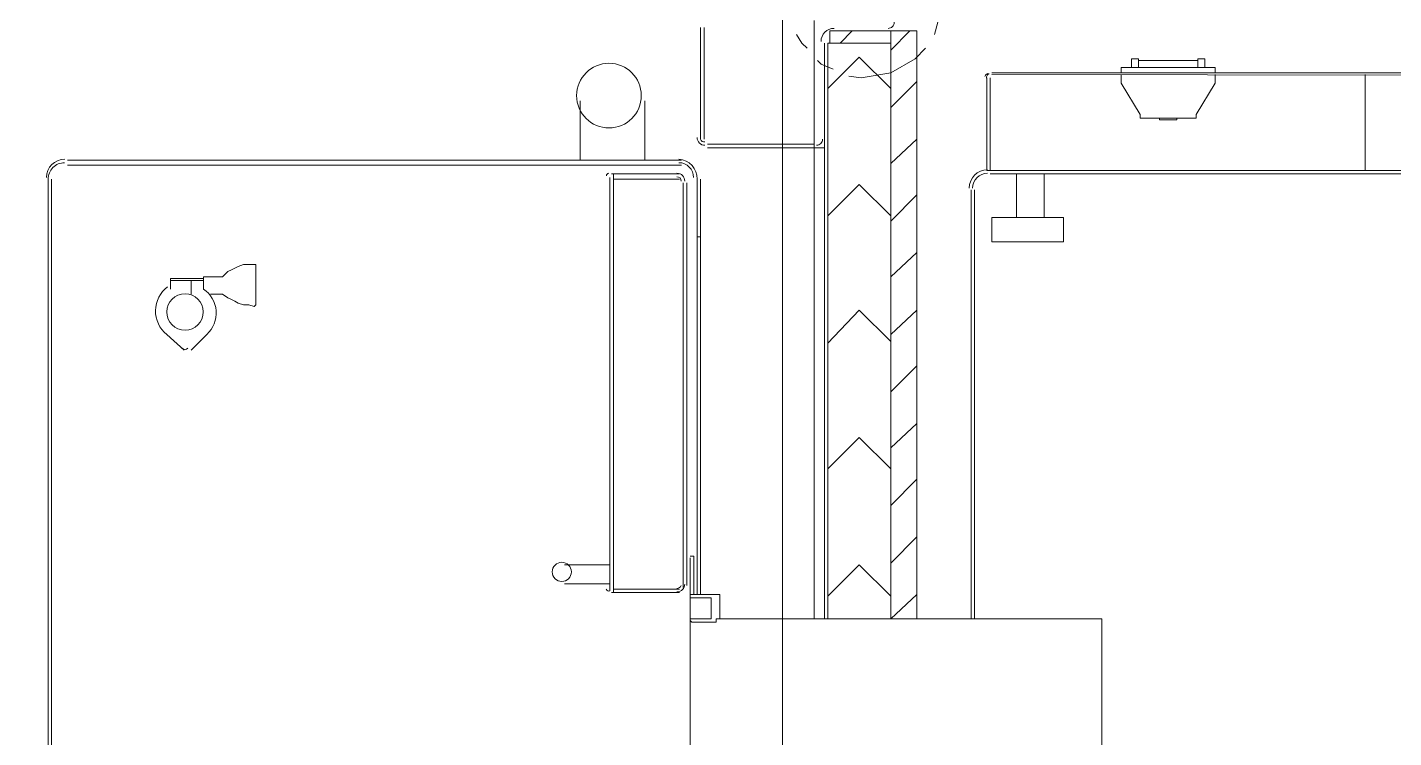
# Model space of a CAD drawing. Header units: metres. Extents: x -22 to 564, y 0 to 143.
# Drawn here: x 2.581 to 3.658, y 41.693 to 42.253 of the extents above; entities that cross this region are included whole.
import ezdxf
from ezdxf.xclip import XClip

# ---------------------------------------------------------------- set-up
doc = ezdxf.new("R2010")
doc.units = ezdxf.units.M
doc.header["$XCLIPFRAME"] = 2
doc.linetypes.add('XREF RADIOFARMACIA$0$PDF_IMPORT', pattern=[1, 0.8, -0.2])
doc.layers.add('XREF  PB CONJ$0$PARQUE', color=251, linetype='Continuous')
doc.layers.add('XREF RADIOFARMACIA$0$Mobiliario Fijo', color=40, linetype='Continuous')
doc.layers.get('Defpoints').off()

# ---------------------------------------------------------------- blocks, each defined once
blk = doc.blocks.new('XREF  PB CONJ')
at = {"layer": 'XREF  PB CONJ$0$PARQUE', "true_color": 0x136734}
h = blk.add_hatch(dxfattribs=at)
h.set_pattern_fill('CROSS', color=116, scale=0.02, angle=90)
edge = h.paths.add_edge_path()
edge.add_line((3.5883, 104.6056), (1.6936, 104.3684))
edge.add_line((1.6936, 104.3684), (2.4784, 17.6083))
edge.add_line((2.4784, 17.6083), (97.731, 17.9336))
edge.add_arc((97.7247, 19.237), 1.3034, 270.2752, 363.1006)
edge.add_line((99.0262, 19.3075), (96.4762, 19.3078))
edge.add_line((96.4762, 19.3078), (96.602, 20.224))
edge.add_line((96.602, 20.224), (62.4128, 20.224))
edge.add_arc((58.6329, 24.6535), 5.8231, 229.52466, 310.47534, ccw=False)
edge.add_line((54.8531, 20.224), (26.2527, 20.2188))
edge.add_line((26.2527, 20.2188), (4.2837, 20.0304))
edge.add_line((4.2837, 20.0304), (4.055, 46.6913))
edge.add_line((4.055, 46.6913), (2.3881, 46.6912))
edge.add_line((2.3881, 46.6912), (2.3881, 54.8033))
edge.add_line((2.3881, 54.8033), (3.9854, 54.8034))
edge.add_line((3.9854, 54.8034), (3.7464, 82.6679))
edge.add_line((3.7464, 82.6679), (3.6185, 95.2556))
edge.add_line((3.6185, 95.2556), (3.5883, 104.6056))
blk = doc.blocks.new('XREF RADIOFARMACIA$0$EQUIPO 2')
at = {"lineweight": 5}
for p, q in [((2548.5571, 1754.5104), (2547.7743, 1754.5104)), ((2548.5571, 1754.5077), (2547.7757, 1754.5077)), ((2548.6025, 1754.5104), (2548.5571, 1754.5104)), ((2548.6025, 1754.5077), (2548.5571, 1754.5077)), ((2548.6135, 1754.2436), (2548.6135, 1754.4953)), ((2548.6176, 1754.2436), (2548.6176, 1754.4953)), ((2548.4801, 1754.4169), (2548.4677, 1754.4031)), ((2548.5227, 1754.4141), (2548.5158, 1754.4141)), ((2548.5227, 1754.3976), (2548.5227, 1754.4141)), ((2548.5241, 1754.4141), (2548.5227, 1754.4141)), ((2548.5241, 1754.388), (2548.5241, 1754.4141)), ((2548.4677, 1754.3976), (2548.4801, 1754.3853)), ((2548.5117, 1754.3976), (2548.5227, 1754.3976)), ((2548.5227, 1754.3976), (2548.5117, 1754.3976)), ((2548.5227, 1754.388), (2548.5227, 1754.3976)), ((2548.5117, 1754.3825), (2548.5117, 1754.3729)), ((2548.5158, 1754.388), (2548.5227, 1754.388)), ((2548.5255, 1754.388), (2548.5227, 1754.388)), ((2548.5255, 1754.3729), (2548.5255, 1754.388)), ((2548.5117, 1754.3729), (2548.5089, 1754.3688)), ((2548.5296, 1754.3688), (2548.5255, 1754.3729)), ((2548.5062, 1754.3632), (2548.5048, 1754.3605)), ((2548.5076, 1754.366), (2548.5062, 1754.3632)), ((2548.5089, 1754.3688), (2548.5076, 1754.366)), ((2548.531, 1754.366), (2548.5296, 1754.3688)), ((2548.5323, 1754.3632), (2548.531, 1754.366)), ((2548.5337, 1754.3605), (2548.5323, 1754.3632)), ((2548.5034, 1754.3522), (2548.5021, 1754.3481)), ((2548.5048, 1754.3605), (2548.5034, 1754.3564)), ((2548.5034, 1754.3564), (2548.5034, 1754.3522)), ((2548.5351, 1754.3564), (2548.5337, 1754.3605)), ((2548.5351, 1754.3522), (2548.5351, 1754.3564)), ((2548.5351, 1754.3481), (2548.5351, 1754.3522)), ((2548.5021, 1754.3481), (2548.5034, 1754.3467)), ((2548.5021, 1754.3481), (2548.5021, 1754.3481)), ((2548.5034, 1754.3467), (2548.5351, 1754.3467)), ((2548.5351, 1754.3467), (2548.5351, 1754.3481)), ((2548.6135, 1754.051), (2548.6135, 1754.2436)), ((2548.6176, 1754.051), (2548.6176, 1754.2436)), ((2548.2833, 1754.1032), (2548.2833, 1754.0812)), ((2548.2985, 1754.0812), (2548.2985, 1754.1032)), ((2548.2833, 1754.0812), (2548.2833, 1754.0675)), ((2548.2985, 1754.0675), (2548.2985, 1754.0812)), ((2548.6644, 1754.0909), (2548.6176, 1754.0909)), ((2548.2765, 1754.0647), (2548.2765, 1754.0661)), ((2548.2765, 1754.051), (2548.2765, 1754.0647)), ((2548.6066, 1754.0647), (2548.2765, 1754.0647)), ((2548.2778, 1754.0675), (2548.6039, 1754.0675)), ((2548.2792, 1754.051), (2548.2792, 1754.0647)), ((2548.6025, 1754.051), (2548.6025, 1754.0647)), ((2548.6025, 1754.0647), (2548.6066, 1754.0647)), ((2548.6066, 1754.0661), (2548.6066, 1754.0647)), ((2548.6066, 1754.0647), (2548.6066, 1754.051)), ((2548.2765, 1754.0125), (2548.2765, 1754.051)), ((2548.2792, 1754.0125), (2548.2792, 1754.051)), ((2548.6025, 1754.0125), (2548.6025, 1754.051)), ((2548.6066, 1754.051), (2548.6066, 1754.0125)), ((2548.6135, 1754.0111), (2548.6135, 1754.051)), ((2548.6176, 1754.0111), (2548.6176, 1754.051)), ((2548.6176, 1754.04), (2548.6644, 1754.04)), ((2548.6025, 1754.0207), (2548.6025, 1754.0125)), ((2548.5997, 1754.0097), (2548.2806, 1754.0097)), ((2548.5997, 1754.0069), (2548.282, 1754.0069)), ((2548.0522, 1754.0042), (2548.304, 1754.0042)), ((2548.2531, 1754.0028), (2548.2544, 1754.0042)), ((2548.2531, 1753.9836), (2548.2531, 1754.0028)), ((2548.2558, 1753.9877), (2548.2558, 1754.0042)), ((2548.2723, 1754.0042), (2548.2723, 1753.9877)), ((2548.2751, 1753.9808), (2548.2751, 1754.0042)), ((2548.2751, 1754.0014), (2548.3053, 1754.0014)), ((2548.5571, 1753.9987), (2548.2751, 1753.9987)), ((2548.2751, 1753.9959), (2548.5571, 1753.9959)), ((2548.304, 1754.0042), (2548.304, 1754.0042)), ((2548.3053, 1754.0014), (2548.3053, 1754.0042)), ((2548.5571, 1753.9959), (2548.5571, 1753.9987)), ((2548.5571, 1753.9959), (2548.5571, 1753.9987)), ((2548.5571, 1753.9987), (2548.6025, 1753.9987)), ((2548.6025, 1753.9959), (2548.5571, 1753.9959)), ((2548.7222, 1753.9959), (2548.6341, 1753.9959)), ((2548.2723, 1753.9877), (2548.2558, 1753.9877)), ((2548.271, 1753.9877), (2548.2572, 1753.9877)), ((2548.6273, 1753.9904), (2548.6273, 1753.9065)), ((2548.63, 1753.9904), (2548.63, 1753.9065)), ((2548.7222, 1753.9932), (2548.6341, 1753.9932)), ((2548.2558, 1753.9836), (2548.2531, 1753.9836)), ((2548.2558, 1753.6795), (2548.2558, 1753.9836)), ((2548.2558, 1753.9808), (2548.2751, 1753.9808)), ((2548.7167, 1753.9203), (2548.7098, 1753.9162)), ((2548.7098, 1753.9162), (2548.7057, 1753.912)), ((2548.6273, 1753.9065), (2548.2558, 1753.9065)), ((2548.6273, 1753.8983), (2548.2558, 1753.8983)), ((2548.7277, 1753.9065), (2548.6273, 1753.9065)), ((2548.6273, 1753.9065), (2548.6273, 1753.9024)), ((2548.6273, 1753.9024), (2548.6273, 1753.8983)), ((2548.6273, 1753.8983), (2548.6328, 1753.8983)), ((2548.6328, 1753.8983), (2548.7098, 1753.8983)), ((2548.6933, 1753.901), (2548.6892, 1753.8914)), ((2548.696, 1753.9038), (2548.6933, 1753.901)), ((2548.2558, 1753.8955), (2548.7098, 1753.8955)), ((2548.2737, 1753.8955), (2548.2985, 1753.8708)), ((2548.3741, 1753.8955), (2548.3989, 1753.8708)), ((2548.4732, 1753.8955), (2548.4993, 1753.8708)), ((2548.5736, 1753.8955), (2548.5984, 1753.8708)), ((2548.674, 1753.8955), (2548.6988, 1753.8708)), ((2548.7098, 1753.8955), (2548.7098, 1753.846)), ((2548.7098, 1753.846), (2548.7098, 1753.8941)), ((2548.7098, 1753.8941), (2548.7194, 1753.8941)), ((2548.7194, 1753.8941), (2548.7194, 1753.846)), ((2548.7098, 1753.8859), (2548.7194, 1753.8763)), ((2548.2985, 1753.8708), (2548.2737, 1753.846)), ((2548.3989, 1753.8708), (2548.3741, 1753.846)), ((2548.4993, 1753.8708), (2548.4746, 1753.846)), ((2548.5984, 1753.8708), (2548.5736, 1753.846)), ((2548.6988, 1753.8708), (2548.674, 1753.846)), ((2548.7194, 1753.846), (2548.2558, 1753.846)), ((2548.2558, 1753.846), (2548.2751, 1753.8254)), ((2548.7098, 1753.846), (2548.2558, 1753.846)), ((2548.2998, 1753.846), (2548.3205, 1753.8254)), ((2548.3452, 1753.846), (2548.3659, 1753.8254)), ((2548.3906, 1753.846), (2548.4099, 1753.8254)), ((2548.4347, 1753.846), (2548.4553, 1753.8254)), ((2548.4801, 1753.846), (2548.4993, 1753.8254)), ((2548.5255, 1753.846), (2548.5447, 1753.8254)), ((2548.5695, 1753.846), (2548.5901, 1753.8254)), ((2548.6149, 1753.846), (2548.6341, 1753.8254)), ((2548.6589, 1753.846), (2548.6795, 1753.8254)), ((2548.7043, 1753.846), (2548.7194, 1753.8309)), ((2548.7194, 1753.846), (2548.7098, 1753.846)), ((2548.7194, 1753.8254), (2548.7194, 1753.846)), ((2548.2558, 1753.8254), (2548.7194, 1753.8254)), ((2548.7167, 1753.8116), (2548.7263, 1753.8089)), ((2548.2558, 1753.7827), (2548.5942, 1753.7827)), ((2548.2558, 1753.78), (2548.5942, 1753.78)), ((2548.6094, 1753.7703), (2548.6094, 1753.7703)), ((2548.6094, 1753.7676), (2548.6094, 1753.7703)), ((2548.6094, 1753.7703), (2548.6823, 1753.7703)), ((2548.553, 1753.7662), (2548.5722, 1753.7662)), ((2548.553, 1753.7098), (2548.553, 1753.7662)), ((2548.5722, 1753.7662), (2548.5722, 1753.7098)), ((2548.6066, 1752.8706), (2548.6066, 1753.7676)), ((2548.6094, 1752.8706), (2548.6094, 1753.7676)), ((2548.6094, 1753.7676), (2548.6823, 1753.7676)), ((2548.685, 1753.7662), (2548.6835, 1752.872)), ((2548.6864, 1753.7662), (2548.6864, 1752.872)), ((2548.5832, 1753.7469), (2548.5722, 1753.7469)), ((2548.6066, 1753.7469), (2548.5832, 1753.7469)), ((2548.5722, 1753.7249), (2548.5832, 1753.7249)), ((2548.5832, 1753.7249), (2548.6066, 1753.7249)), ((2548.5722, 1753.7098), (2548.553, 1753.7098)), ((2548.1017, 1753.6795), (2548.2558, 1753.6795)), ((2548.6782, 1753.6644), (2548.6534, 1753.6493)), ((2548.685, 1753.6644), (2548.6782, 1753.6644)), ((2548.6905, 1753.6644), (2548.6864, 1753.6644)), ((2548.6905, 1753.5901), (2548.6905, 1753.6644)), ((2548.6974, 1753.6561), (2548.6905, 1753.6561)), ((2548.6905, 1753.6506), (2548.6974, 1753.6506)), ((2548.696, 1753.6506), (2548.696, 1753.6039)), ((2548.6974, 1753.6506), (2548.6974, 1753.6561)), ((2548.6534, 1753.6493), (2548.6506, 1753.6493)), ((2548.6506, 1753.6493), (2548.6506, 1753.6052)), ((2548.6506, 1753.6341), (2548.6493, 1753.6341)), ((2548.6493, 1753.6341), (2548.6493, 1753.6204)), ((2548.6493, 1753.6204), (2548.6506, 1753.6204)), ((2548.6506, 1753.6052), (2548.6534, 1753.6052)), ((2548.6534, 1753.6052), (2548.6782, 1753.5901)), ((2548.6974, 1753.6039), (2548.6905, 1753.6039)), ((2548.6905, 1753.5984), (2548.6974, 1753.5984)), ((2548.6974, 1753.5984), (2548.6974, 1753.6039)), ((2548.6782, 1753.5901), (2548.685, 1753.5901)), ((2548.6864, 1753.5901), (2548.6905, 1753.5901)), ((2548.6094, 1753.4718), (2548.685, 1753.4718))]:
    blk.add_line(p, q, dxfattribs=at)
at = {"linetype": 'XREF RADIOFARMACIA$0$PDF_IMPORT', "lineweight": 5, "ltscale": 2.791308}
blk.add_line((2547.7055, 1753.9313), (2548.8075, 1753.9313), dxfattribs=at)
at = {"linetype": 'XREF RADIOFARMACIA$0$PDF_IMPORT', "lineweight": 5, "ltscale": 0.073102}
for p, q in [((2548.6837, 1753.879), (2548.6823, 1753.8694)), ((2548.6823, 1753.8694), (2548.6864, 1753.846)), ((2548.6864, 1753.846), (2548.6974, 1753.8267)), ((2548.6974, 1753.8267), (2548.7057, 1753.8185))]:
    blk.add_line(p, q, dxfattribs=at)
at = {"lineweight": 5}
for centre, radius in [((2548.4978, 1754.4025), 0.0144), ((2548.2928, 1754.1054), 0.00757), ((2548.6684, 1754.0682), 0.0255)]:
    blk.add_circle(centre, radius, dxfattribs=at)
for centre, radius, start, end in [((2548.6038, 1754.4974), 0.0144, 0, 90), ((2548.6025, 1754.4975), 0.013, 359.8842, 89.8842), ((2548.4986, 1754.4019), 0.0239, 37.3844, 140.9141), ((2548.4717, 1754.4025), 0.00344, 138.5925, 221.4075), ((2548.4969, 1754.4007), 0.0228, 222.6339, 326.1636), ((2548.2799, 1754.0683), 0.00217, 110.9709, 200.9712), ((2548.6051, 1754.0682), 0.00206, 359.9999, 90.0001), ((2548.2832, 1754.0146), 0.00619, 180, 270), ((2548.2832, 1754.0146), 0.00344, 180, 250.5158), ((2548.601, 1754.0146), 0.00619, 270, 360), ((2548.601, 1754.0146), 0.00344, 270.0001, 359.9999), ((2548.6031, 1754.0138), 0.0151, 267.6895, 357.6895), ((2548.6038, 1754.0132), 0.0117, 270, 360), ((2548.6354, 1753.9925), 0.00619, 90, 180), ((2548.6347, 1753.9932), 0.00285, 102.3544, 192.3543), ((2548.634, 1753.9045), 0.00481, 179.9999, 270.0001), ((2548.7111, 1753.8907), 0.0103, 0, 90), ((2548.7262, 1753.8481), 0.00481, 179.9999, 270.0001), ((2548.5955, 1753.7697), 0.0144, 0, 90), ((2548.5955, 1753.7697), 0.0117, 0, 90), ((2548.6829, 1753.7677), 0.00276, 13.5864, 103.5867), ((2548.6829, 1753.769), 0.00284, 345.9638, 75.9637)]:
    blk.add_arc(centre, radius, start, end, dxfattribs=at)
blk = doc.blocks.new('XREF RADIOFARMACIA')
at = {"layer": 'XREF RADIOFARMACIA$0$Mobiliario Fijo', "lineweight": 5}
blk.add_blockref('XREF RADIOFARMACIA$0$EQUIPO 2', (-2539.6441, -1737.4675), dxfattribs=at)

msp = doc.modelspace()

# ---------------------------------------------------------------- block references
ref = msp.add_blockref('XREF  PB CONJ', (67.8976, 28.71, 0), dxfattribs=dict(rotation=89.50849308405942))
XClip(ref).set_block_clipping_path([(-2.936402334, 82.9334608569), (21.1250270707, 82.9334608569), (21.1250270707, 49.0397586863), (26.6296707885, 49.0397586863), (26.6284018429, 17.4712422498), (-2.8531787476, 17.4341989701)])

# ---------------------------------------------------------------- next in the draw order: block references
at = {"layer": 'Defpoints', "rotation": 90}
msp.add_blockref('XREF RADIOFARMACIA', (19.6403, 33.1746, 0), dxfattribs=at)

doc.saveas('drawing.dxf')
